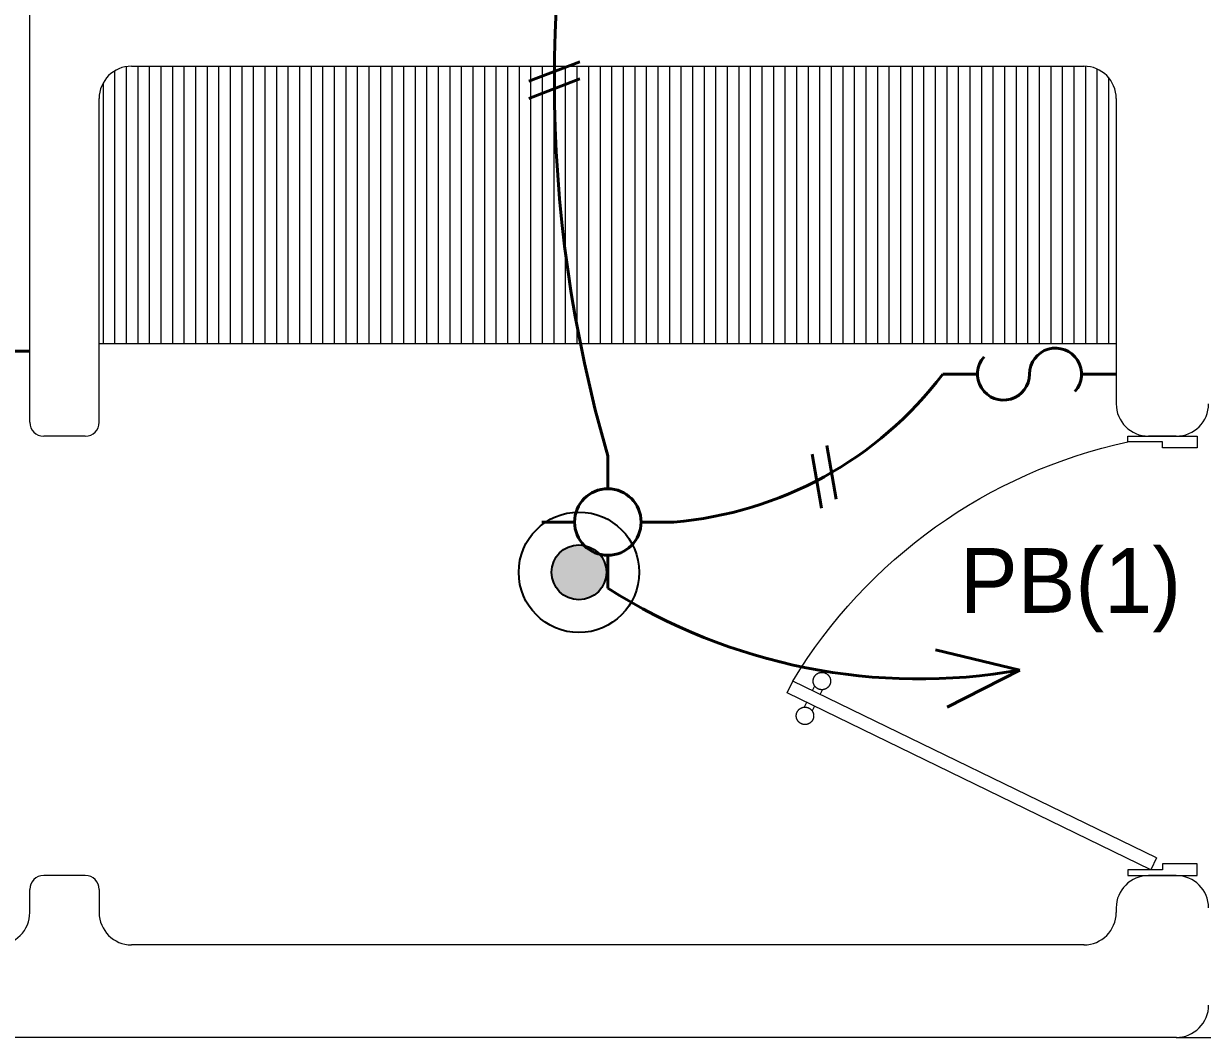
# Model space of a CAD drawing. Header units: metres. Extents: x 14 to 2416, y -346 to 476.
# Drawn here: x 137.163 to 139.713, y -72.071 to -69.879 of the extents above; entities that cross this region are included whole.
import ezdxf

# ---------------------------------------------------------------- set-up
doc = ezdxf.new("R2010")
doc.units = ezdxf.units.M
doc.linetypes.add('0', pattern=[0])
doc.layers.get('0').update_dxf_attribs({"linetype": '0', "lineweight": 20})
for name, color, linetype, lineweight in [('A-ANNO-TEXT', 20, 'Continuous', 13), ('A-DOOR', 35, 'Continuous', 5), ('A-WALL', 250, 'Continuous', 20), ('closets', 253, 'Continuous', 0), ('E Salida Interruptores', 22, 'Continuous', 40), ('E Salida Luces', 22, 'Continuous', 40), ('E Tuberia Emp Losa', 22, 'Continuous', 40), ('piso', 253, 'Continuous', 0)]:
    doc.layers.add(name, color=color, linetype=linetype, lineweight=lineweight)
doc.layers.add('MAVA LUM', color=1, linetype='Continuous')
doc.layers.add('MAVA Luminarias', color=1, linetype='Continuous')
doc.styles.add('CENTURY GOTHIC', font='GOTHIC.TTF')
doc.styles.add('DIMTEXT', font='dim.shx', dxfattribs={"width": 0.75})

# ---------------------------------------------------------------- blocks, each defined once
blk = doc.blocks.new('SUPERFICIAL')
at = {"layer": 'MAVA LUM'}
h = blk.add_hatch(color=256, dxfattribs=at)
h.dxf.hatch_style = 1
edge = h.paths.add_edge_path()
edge.add_arc((0.0008, 0.0016), 0.059, 0, 360)
for radius in [0.1303, 0.0593]:
    blk.add_circle((0.0008, 0.0016, 0), radius, dxfattribs=at)
at = {"ltscale": 1e-05, "style": 'DIMTEXT', "flags": 1}
blk.add_attdef('MULTIPLICADOR', (0.0928, 0.4687), '', height=0.15, dxfattribs=at)
blk = doc.blocks.new('puerta 1.00')
at = {"layer": 'A-DOOR'}
for p, q in [((-0.15, -0.0125), (-0.9369, -0.3949)), ((-0.1376, -0.038), (-0.15, -0.0125)), ((-0.1376, -0.038), (-0.9245, -0.4204)), ((-0.8777, -0.3661), (-0.8826, -0.3559)), ((-0.8946, -0.3743), (-0.8996, -0.3641)), ((-0.9369, -0.3949), (-0.9245, -0.4204)), ((-0.8822, -0.3998), (-0.8772, -0.4101)), ((-0.8653, -0.3916), (-0.8603, -0.4018))]:
    blk.add_line(p, q, dxfattribs=at)
for points in [[(-0.05, 0), (-0.05, -0.025), (-0.125, -0.025), (-0.125, -0.0125), (-0.2, -0.0125), (-0.2, 0), (-0.05, 0)], [(-0.05, -0.95), (-0.05, -0.925), (-0.125, -0.925), (-0.125, -0.9375), (-0.2, -0.9375), (-0.2, -0.95), (-0.05, -0.95)]]:
    blk.add_lwpolyline(points, dxfattribs=at)
blk.add_arc((0.0366, 0.1602), 1.1229, 211.1336, 257.8343, dxfattribs=at)
for points in [[(-0.8982, -0.3642), (-0.9033, -0.3642), (-0.912, -0.3591), (-0.917, -0.3504), (-0.917, -0.3403), (-0.912, -0.3316), (-0.9033, -0.3265), (-0.8932, -0.3265), (-0.8844, -0.3316), (-0.8794, -0.3403), (-0.8794, -0.3504), (-0.8844, -0.3591), (-0.8932, -0.3642), (-0.8982, -0.3642)], [(-0.8617, -0.4394), (-0.8667, -0.4394), (-0.8754, -0.4344), (-0.8805, -0.4256), (-0.8805, -0.4156), (-0.8754, -0.4068), (-0.8667, -0.4018), (-0.8566, -0.4018), (-0.8479, -0.4068), (-0.8428, -0.4156), (-0.8428, -0.4257), (-0.8479, -0.4344), (-0.8566, -0.4394), (-0.8617, -0.4394)]]:
    blk.add_open_spline(points, degree=2, dxfattribs=at)
blk = doc.blocks.new('PL BASE 2N NASAS 09')
at = {"layer": 'closets'}
h = blk.add_hatch(dxfattribs=at)
h.set_pattern_fill('LINE', color=256, scale=0.2, angle=90)
h.set_pattern_definition([(90, (-797.039285, 240.560376), (-0.025, 2e-18), [])])
h.paths.add_polyline_path([(165.0981, -9.1817, 0.414214), (165.0281, -9.1117), (162.9681, -9.1117, 0.414214), (162.8981, -9.1817), (162.8981, -9.7117), (165.0981, -9.7117)])
at = {"layer": 'A-WALL'}
for p, q in [((162.7475, -9.8817), (162.7475, -6.4917)), ((162.9675, -9.1117), (165.0281, -9.1117)), ((162.8975, -9.8817), (162.8975, -9.1817)), ((165.0975, -9.1817), (165.0975, -9.8417)), ((165.0975, -9.7135), (165.0975, -9.8417)), ((162.8675, -9.9117), (162.7775, -9.9117)), ((165.2275, -9.9117), (165.1675, -9.9117)), ((162.8675, -10.8618), (162.7775, -10.8618)), ((165.2275, -10.8618), (165.1675, -10.8618)), ((162.8975, -10.8918), (162.8975, -10.9417)), ((165.0975, -10.9318), (165.0975, -10.9417)), ((165.0281, -11.0117), (162.9675, -11.0117))]:
    blk.add_line(p, q, dxfattribs=at)
blk.add_lwpolyline([(165.2281, -11.2118), (162.2475, -11.2117), (162.2475, -11.0117), (162.6775, -11.0117, 0.414214), (162.7475, -10.9417), (162.7475, -10.8918)], format="xyb", dxfattribs=at)
for centre, radius, start, end in [((162.9675, -9.1817), 0.07, 90, 180), ((165.0275, -9.1817), 0.07, 360, 90), ((165.1675, -9.8417), 0.07, 180, 270), ((165.2275, -9.8417), 0.07, 270, 0), ((162.7775, -9.8817), 0.03, 180, 270), ((162.8675, -9.8817), 0.03, 270, 0), ((162.7775, -10.8918), 0.03, 90, 180), ((162.8675, -10.8918), 0.03, 360, 90), ((165.1675, -10.9318), 0.07, 90, 180), ((165.2275, -10.9318), 0.07, 0, 90), ((162.9675, -10.9417), 0.07, 180, 270), ((165.0275, -10.9417), 0.07, 270, 360), ((165.2275, -11.1418), 0.07, 269.9997, 360)]:
    blk.add_arc(centre, radius, start, end, dxfattribs=at)
at = {"layer": 'closets'}
blk.add_line((162.8975, -9.7117), (165.0981, -9.7117), dxfattribs=at)
at = {"layer": 'piso'}
blk.add_line((165.2281, -11.2118), (166.5424, -11.2117), dxfattribs=at)
at = {"layer": 'A-DOOR', "xscale": -1, "rotation": 180}
blk.add_blockref('puerta 1.00', (165.3225, -10.8618), dxfattribs=at)
blk = doc.blocks.new('PL MUEBLES 2N NASAS 09')
blk.add_blockref('PL BASE 2N NASAS 09', (49.9143, 62.717))
blk = doc.blocks.new('A$C595364de')
blk.add_blockref('PL MUEBLES 2N NASAS 09', (-199.5618, -36.6052))
blk = doc.blocks.new('*U500')
at = {"layer": 'E Salida Luces', "linetype": 'Continuous'}
for p, q in [((0, 0.3583), (0, 0.1807)), ((-0.3576, 0.0007), (-0.18, 0.0007)), ((0.18, 0.0007), (0.3576, 0.0007)), ((0, -0.1793), (0, -0.3569))]:
    blk.add_line(p, q, dxfattribs=at)
blk.add_circle((0, 0.0007), 0.18, dxfattribs=at)
blk = doc.blocks.new('*U457')
at = {"layer": 'E Salida Interruptores'}
for p, q in [((0, 0.3), (0, 0.375)), ((0, 0.075), (0, 0))]:
    blk.add_line(p, q, dxfattribs=at)
for centre, start, end in [((0, 0.24375), 270, 131.81031), ((0, 0.13125), 90, 311.81031)]:
    blk.add_arc(centre, 0.05625, start, end, dxfattribs=at)
blk = doc.blocks.new('*U370')
for p, q in [((0.025, 1.368), (-1.049, -1.483)), ((0.987, 1.368), (-0.088, -1.483))]:
    blk.add_line(p, q)
blk = doc.blocks.new('*U699')
at = {"xscale": 0.03937007874015751, "yscale": 0.03937007874015751, "zscale": 0.03937007874015751, "rotation": 120.4441509576093}
blk.add_blockref('*U370', (-0.0026, -0.0001), dxfattribs=at)
blk = doc.blocks.new('*U464')
at = {"xscale": 0.0393700787401575, "yscale": 0.0393700787401575, "zscale": 0.0393700787401575, "rotation": 166.4351499529909}
blk.add_blockref('*U370', (-0.0017, -0.0019), dxfattribs=at)
blk = doc.blocks.new('*U749')
at = {"layer": 'E Tuberia Emp Losa', "linetype": 'Continuous'}
for p, q in [((-0.0634, 0.2108), (0, 0)), ((0, 0), (0.0948, 0.2149))]:
    blk.add_line(p, q, dxfattribs=at)

msp = doc.modelspace()

# ---------------------------------------------------------------- linework, layer by layer
at = {"layer": 'E Salida Luces'}
for centre, radius, start, end in [((141.2263, -70.0012), 2.9149, 163.8367, 196.1845), ((138.5025, -70.1452), 0.8143, 274.7498, 322.8517), ((139.1007, -70.0406), 1.2553, 237.5347, 279.9773)]:
    msp.add_arc(centre, radius, start, end, dxfattribs=at)

# ---------------------------------------------------------------- block references
at = {"layer": 'A-ANNO-TEXT'}
msp.add_blockref('A$C595364de', (124.0766, -86.9711), dxfattribs=at)
at = {"layer": 'E Salida Luces', "xscale": 0.4, "yscale": 0.4, "zscale": 0.4, "rotation": 180}
msp.add_blockref('*U500', (138.4269, -70.9564), dxfattribs=at)
at = {"layer": 'E Tuberia Emp Losa'}
for name, p, xscale, yscale, zscale, rotation in [('*U464', (138.3114, -70.0012), -0.9842519685039482, 0.9842519685039482, 0.9842519685039482, 256.7213846765896), ('*U699', (138.8949, -70.8588), 0.9842519685039484, 0.9842519685039484, 0.9842519685039484, 270), ('*U749', (139.3182, -71.2769), 0.799999999999992, 0.799999999999992, 0.799999999999992, 100.197331377834)]:
    msp.add_blockref(name, p, dxfattribs=dict(at, xscale=xscale, yscale=yscale, zscale=zscale, rotation=rotation))
at = {"layer": 'E Tuberia Emp Losa', "xscale": -1, "rotation": 90}
for p in [(137.1766, -70.5871), (139.5266, -70.6369)]:
    msp.add_blockref('*U457', p, dxfattribs=at)
at = {"layer": 'MAVA Luminarias'}
msp.add_blockref('SUPERFICIAL', (138.3637, -71.067, 0), dxfattribs=at)

# ---------------------------------------------------------------- texts
at = {"layer": 'E Tuberia Emp Losa', "insert": (139.4279, -71.1041), "char_height": 0.14, "width": 0.58376, "attachment_point": 5, "style": 'CENTURY GOTHIC'}
msp.add_mtext('PB(1) ', dxfattribs=at)

doc.saveas('drawing.dxf')
